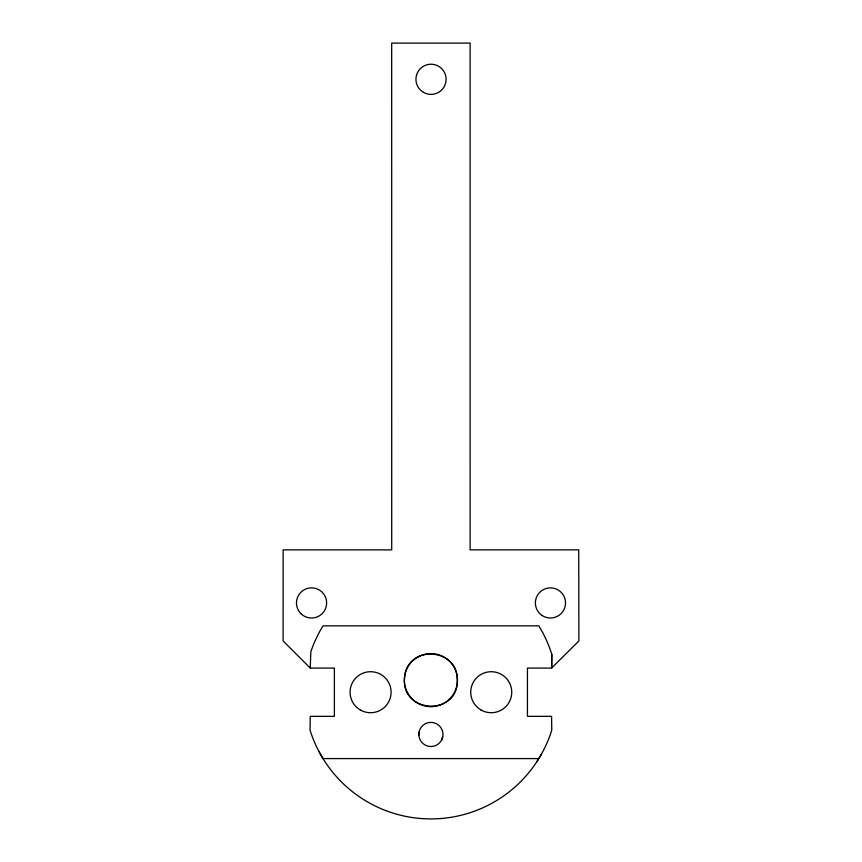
<?xml version="1.0" encoding="UTF-8"?>
<svg xmlns="http://www.w3.org/2000/svg" width="862" height="862" viewBox="0 0 862 862"><rect width="100%" height="100%" fill="white"/><g stroke="black" fill="none" stroke-linecap="round" stroke-linejoin="round"><path stroke-width="1.29" d="M551.777 654.258L551.572 668.082L578.887 640.951L578.736 549.859L470.135 549.859L470.113 43.1L391.682 43.1L391.714 549.87L283.124 549.87L283.113 640.94L310.255 668.082L334.391 668.082L334.391 716.344L310.255 716.344L310.04 730.179A126.692 126.692 0 0 0 551.012 732.549L551.777 729.995L551.572 716.344L527.436 716.344L527.436 668.082L551.788 668.082L551.777 654.258A126.692 126.692 0 0 0 542.532 632.277L538.815 625.855L323.067 625.855L320.502 630.09A126.692 126.692 0 0 0 310.816 651.887L310.255 668.082M418.867 735.146L419.094 732M441.689 739.865L442.723 736.891A12.068 12.068 0 0 0 427.121 722.992A12.068 12.068 0 0 0 422.886 743.453A12.068 12.068 0 0 0 442.723 736.891M537.209 761.146L541.325 754.336M323.013 758.582L538.761 758.582M319.296 752.149L323.282 759.045M404.504 678.178C401.067 713.984 459.015 716.365 457.259 679.493C457.722 647.287 406.056 644.55 404.504 678.178M415.506 701.765A26.55 26.55 0 0 0 457.334 682.693A26.55 26.55 0 0 0 419.902 655.993A26.55 26.55 0 0 0 415.506 701.765M480.985 709.976A20.516 20.516 0 0 0 511.748 692.218A20.516 20.516 0 0 0 480.985 674.45A20.516 20.516 0 0 0 480.985 709.976M301.204 613.916A15.085 15.085 0 0 0 326.224 606.406A15.085 15.085 0 0 0 307.217 588.487A15.085 15.085 0 0 0 301.204 613.916M360.327 709.976A20.516 20.516 0 0 0 391.1 692.218A20.516 20.516 0 0 0 360.327 674.45A20.516 20.516 0 0 0 360.327 709.976M542.144 615.522A15.085 15.085 0 0 0 565.504 603.842A15.085 15.085 0 0 0 543.707 589.446A15.085 15.085 0 0 0 542.144 615.522M423.479 92.363A15.085 15.085 0 0 0 446.107 79.304A15.085 15.085 0 0 0 423.479 66.234A15.085 15.085 0 0 0 423.479 92.363"/></g></svg>
